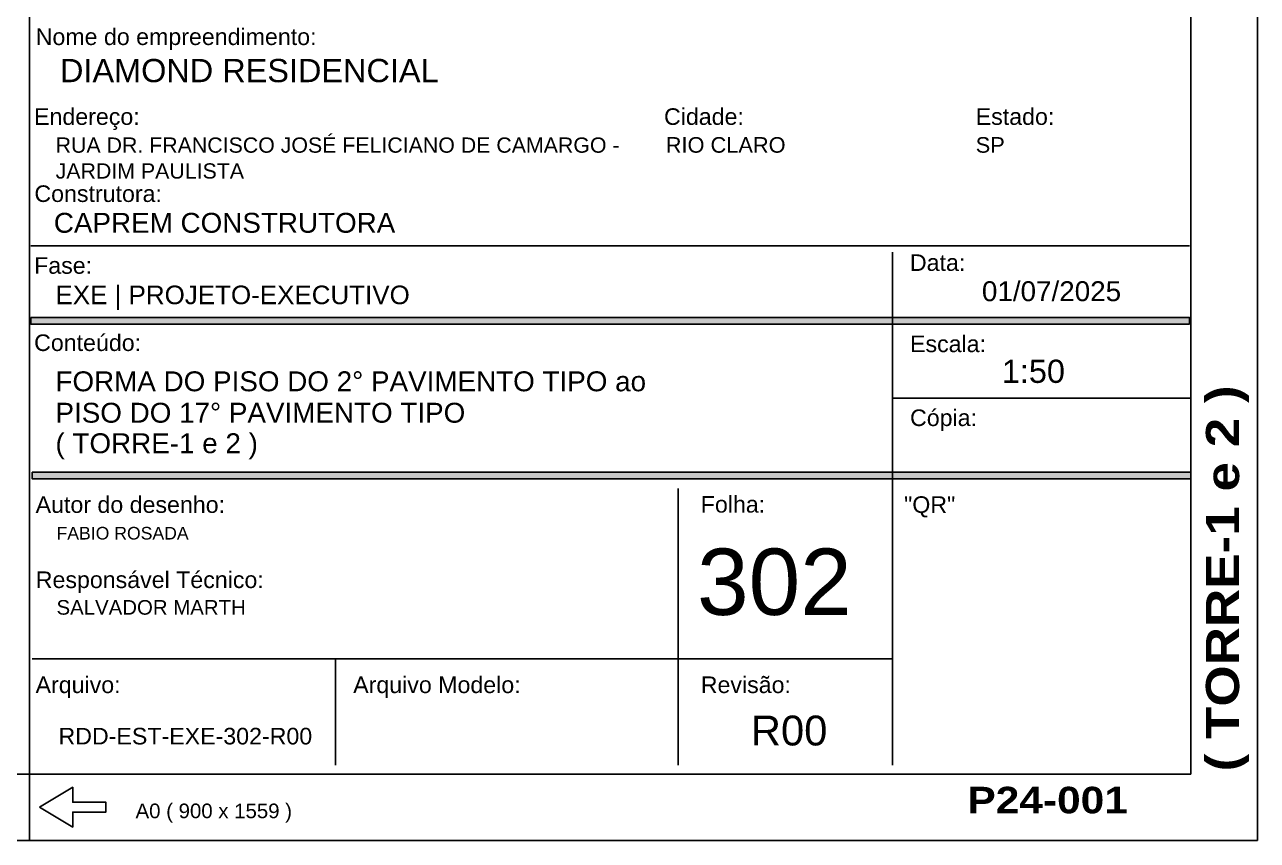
# Model space of a CAD drawing. Extents: x 0 to 7795, y 0 to 4205.
# Drawn here: x 6866 to 7795, y 0 to 615 of the extents above; entities that cross this region are included whole.
import ezdxf

# ---------------------------------------------------------------- set-up
doc = ezdxf.new("R2010")
doc.units = 0
doc.header["$MEASUREMENT"] = 0
for name, color, linetype in [('MTH-179', 1, 'CONTINUOUS'), ('MTH-230', 1, 'CONTINUOUS'), ('MTH-CARIMBO-TXT1', 1, 'CONTINUOUS'), ('MTH-CARIMBO-TXT2', 1, 'CONTINUOUS'), ('MTH-CARIMBOEFORMATO', 1, 'CONTINUOUS'), ('MTH-MARGEM', 5, 'CONTINUOUS'), ('MTH-TXT-NEGRITO', 5, 'CONTINUOUS'), ('MTH-TXT-NOTAS', 3, 'CONTINUOUS')]:
    doc.layers.add(name, color=color, linetype=linetype)
doc.styles.add('TQS_ARIAL', font='arial.ttf')
doc.styles.add('TQS_ARIAL_BLACK', font='ariblk.ttf')

msp = doc.modelspace()

# ---------------------------------------------------------------- linework, layer by layer
at = {"layer": 'MTH-179', "linetype": 'Continuous'}
for p, q in [((7795.004008, -0.002219), (7795.004008, 4204.998269)), ((6870.004003, 49.997781), (6870.004003, -0.002219)), ((0.004008, -0.002219), (7795.004008, -0.002219))]:
    msp.add_line(p, q, dxfattribs=at)
msp.add_lwpolyline([(6877.504003, 24.997781), (6902.504003, 9.997781), (6902.504003, 21.247781), (6927.504003, 21.247781), (6927.504003, 28.747781), (6902.504003, 28.747781), (6902.504003, 39.997781), (6877.504003, 24.997781)], dxfattribs=at)
at = {"layer": 'MTH-230', "linetype": 'Continuous'}
for q in [(6870.004003, 4154.998269), (6870.004003, 1166.06626)]:
    msp.add_line((6870.004003, 49.997781), q, dxfattribs=at)
at = {"layer": 'MTH-CARIMBO-TXT2', "linetype": 'Continuous'}
for p, q in [((7520.004003, 443.255267), (7520.004003, 56.664447)), ((7745.004003, 333.256127), (7520.004003, 333.256127)), ((7358.562715, 265.138418), (7358.562715, 136.854444)), ((7100.447388, 136.854444), (7100.447388, 56.664447)), ((7358.562715, 136.854444), (7358.562715, 56.664447))]:
    msp.add_line(p, q, dxfattribs=at)
for points in [[(7743.983516, 448.082967), (6870.992346, 448.082967)], [(7743.983516, 388.950006), (7743.983516, 394.078942), (6870.992346, 394.078942), (6870.992346, 388.950006), (7743.983516, 388.950006)], [(6872.012834, 277.562249), (6872.012834, 272.433312), (7745.004003, 272.433312), (7745.004003, 277.562249), (6872.012834, 277.562249)], [(7520.004003, 136.854444), (6872.012834, 136.854444)]]:
    msp.add_lwpolyline(points, dxfattribs=at)
for points in [[(7743.983516, 388.950006), (7743.983516, 394.078942), (6870.992346, 394.078942)], [(7743.983516, 388.950006), (6870.992346, 394.078942), (6870.992346, 388.950006)], [(7743.983516, 388.950006), (6870.992346, 388.950006), (7743.983516, 388.950006)], [(6872.012834, 277.562249), (6872.012834, 272.433312), (7745.004003, 272.433312)], [(6872.012834, 277.562249), (7745.004003, 272.433312), (7745.004003, 277.562249)], [(6872.012834, 277.562249), (7745.004003, 277.562249), (6872.012834, 277.562249)]]:
    msp.add_solid(points, dxfattribs=at)
at = {"layer": 'MTH-MARGEM', "linetype": 'Continuous'}
for p, q in [((7745.004008, 49.997735), (7745.004008, 4154.998269)), ((175.004008, 49.997781), (7745.004008, 49.997781))]:
    msp.add_line(p, q, dxfattribs=at)

# ---------------------------------------------------------------- texts
at = {"layer": 'MTH-CARIMBO-TXT1', "linetype": 'Continuous', "style": 'TQS_ARIAL'}
for s, height, p in [('DIAMOND RESIDENCIAL', 17.5, (6892.902903, 571.454227)), ('RUA DR. FRANCISCO JOSÉ FELICIANO DE CAMARGO -', 11.5, (6889.613689, 518.283753)), ('RIO CLARO', 11.75, (7349.276084, 518.283753)), ('SP', 11.75, (7582.819322, 518.283753)), ('JARDIM PAULISTA', 11.5, (6889.613689, 498.783753)), ('EXE | PROJETO-EXECUTIVO', 14, (6889.474198, 404.128148)), ('FORMA DO PISO DO 2%%d PAVIMENTO TIPO ao', 15, (6889.474198, 338.486141)), ('PISO DO 17%%d PAVIMENTO TIPO', 15, (6889.474198, 314.800925)), ('( TORRE-1 e 2 )', 15, (6889.474198, 291.800925)), ('302', 50, (7372.877987, 169.904974))]:
    msp.add_text(s, height=height, dxfattribs=at).set_placement(p)
at = {"layer": 'MTH-CARIMBOEFORMATO', "linetype": 'Continuous', "style": 'TQS_ARIAL'}
msp.add_text('A0 ( 900 x 1559 )', height=11, dxfattribs=at).set_placement((6949.809023, 16.706545))
at = {"layer": 'MTH-TXT-NEGRITO', "linetype": 'Continuous', "style": 'TQS_ARIAL_BLACK'}
msp.add_text('( TORRE-1 e 2 )', height=25, rotation=90, dxfattribs=at).set_placement((7781.26267, 51.969094))
msp.add_text('P24-001', height=20, dxfattribs=at).set_placement((7576.561622, 20.369911))
at = {"layer": 'MTH-TXT-NOTAS', "linetype": 'Continuous', "style": 'TQS_ARIAL'}
for s, height, p in [('Nome do empreendimento:', 12.5, (6874.571709, 599.454886)), ('Endereço:', 12.5, (6873.345295, 539.266496)), ('Cidade:', 12.5, (7347.970097, 539.266496)), ('Estado:', 12.5, (7582.819322, 539.266496)), ('Construtora:', 12.5, (6873.598295, 481.169161)), ('CAPREM CONSTRUTORA', 15, (6888.241288, 457.952537)), ('Fase:', 12.5, (6873.391733, 427.052278)), ('Data:', 12.5, (7533.24761, 429.192647)), ('01/07/2025', 15, (7587.49982, 406.397039)), ('Conteúdo:', 12.5, (6873.391733, 368.834076)), ('Escala:', 12.5, (7533.337337, 367.969557)), ('1:50', 17.5, (7602.472356, 344.797438)), ('Cópia:', 12.5, (7533.337337, 312.275679)), ('Folha:', 12.5, (7375.643273, 247.035654)), ('Autor do desenho:', 12.5, (6874.524548, 246.821142)), ('"QR"', 12.5, (7528.835178, 246.821142)), ('FABIO ROSADA', 9.5, (6890.263106, 226.756518)), ('Responsável Técnico:', 12.5, (6874.627305, 190.167085)), ('SALVADOR MARTH', 11, (6890.263106, 170.102461)), ('Arquivo:', 12.5, (6874.48583, 111.02111)), ('Arquivo Modelo:', 12.5, (7113.780722, 111.02111)), ('Revisão:', 12.5, (7375.664578, 111.02111)), ('R00', 22.5, (7413.392608, 71.533373)), ('RDD-EST-EXE-302-R00', 12.5, (6891.755485, 72.30138))]:
    msp.add_text(s, height=height, dxfattribs=at).set_placement(p)

doc.saveas('drawing.dxf')
